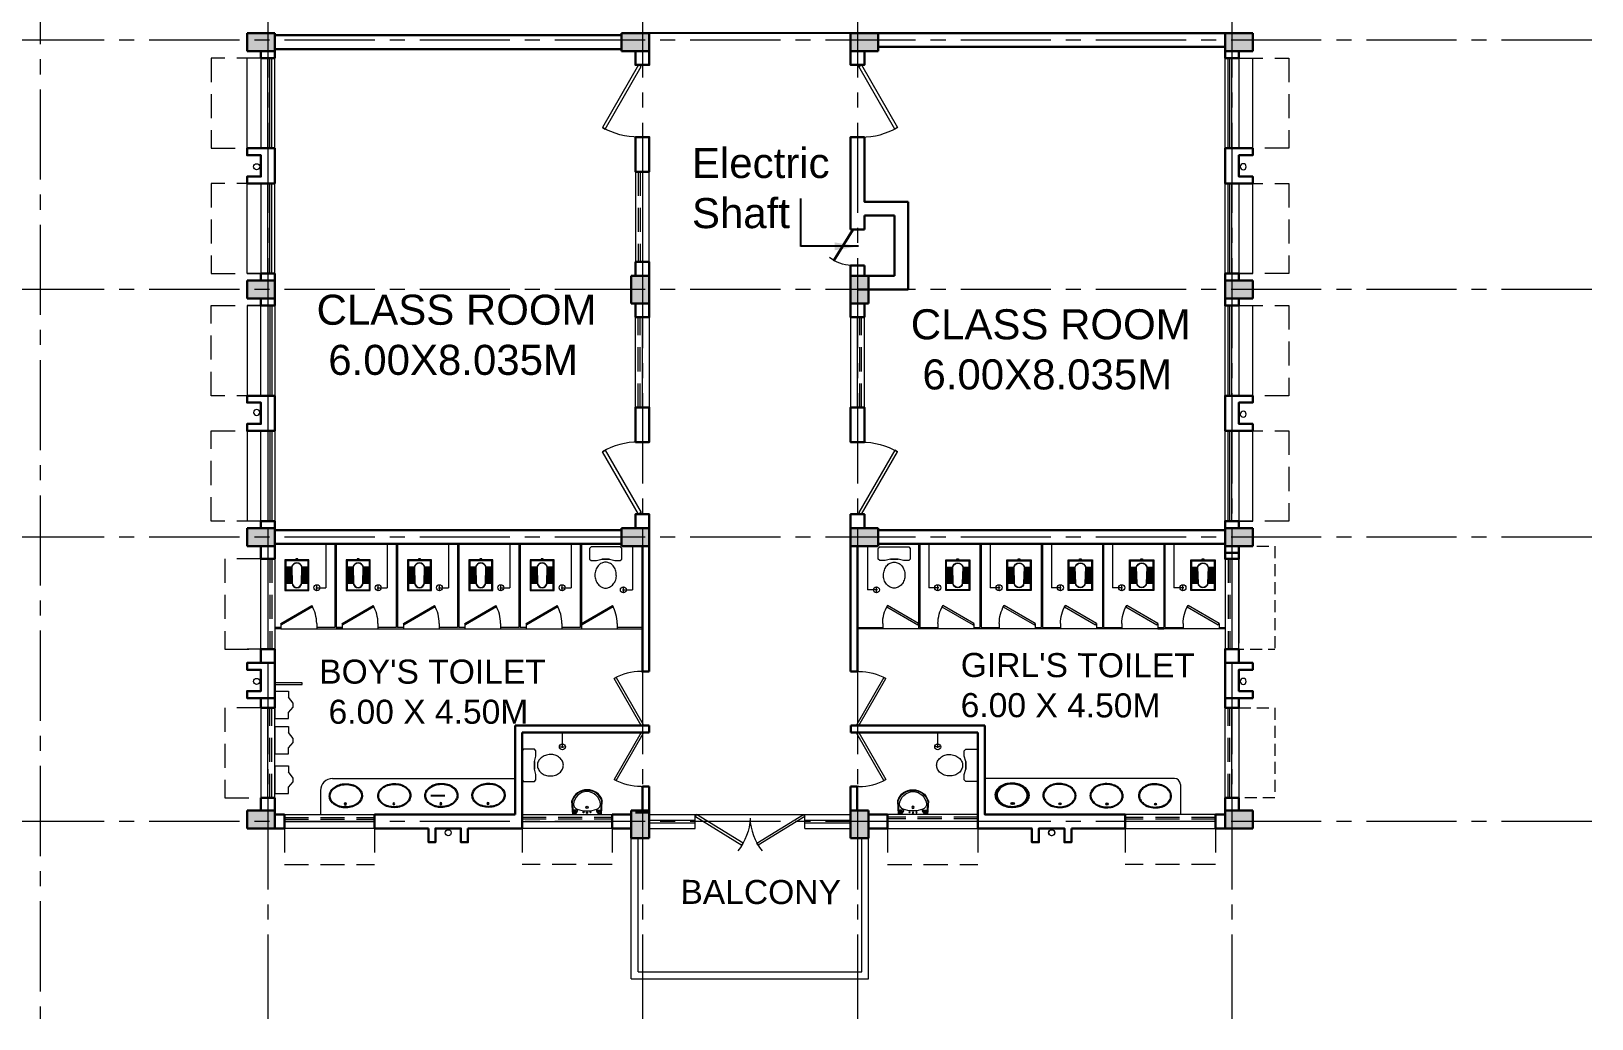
# Model space of a CAD drawing. Extents: x 1465 to 2206, y 779 to 1116.
# Drawn here: x 2033.45 to 2059.41, y 879.68 to 896.11 of the extents above; entities that cross this region are included whole.
import ezdxf

# ---------------------------------------------------------------- set-up
doc = ezdxf.new("R2010")
doc.units = 0
doc.header["$LTSCALE"] = 40
doc.header["$MEASUREMENT"] = 0
doc.linetypes.add('CENTER2', pattern=[1.125, 0.75, -0.125, 0.125, -0.125])
doc.linetypes.add('DASHED', pattern=[0.75, 0.5, -0.25])
doc.layers.get('0').update_dxf_attribs({"linetype": 'CONTINUOUS'})
for name, color, linetype, lineweight in [('CLL LEV.', 252, 'CONTINUOUS', 18), ('COLUMN', 251, 'CONTINUOUS', 30), ('CUBICAL TOILET', 160, 'CONTINUOUS', 9), ('Door', 54, 'CONTINUOUS', 15), ('elevation', 1, 'CONTINUOUS', 13), ('FIXTURE', 13, 'CONTINUOUS', 9), ('Furniture', 13, 'CONTINUOUS', 13), ('PROJECTION', 32, 'DASHED', 13), ('Railing', 22, 'CONTINUOUS', 13), ('VENTILATOR', 6, 'DASHED', 13), ('Wall', 7, 'CONTINUOUS', 30), ('wall l', 7, 'CONTINUOUS', 15), ('Window', 150, 'CONTINUOUS', 13), ('Window-Wall', 7, 'CONTINUOUS', 13)]:
    doc.layers.add(name, color=color, linetype=linetype, lineweight=lineweight)
for name, color, linetype in [('Dim', 251, 'CONTINUOUS'), ('EXPANSION JOINT', 244, 'CONTINUOUS'), ('GRID', 4, 'CENTER2'), ('Hatch', 251, 'CONTINUOUS'), ('Text', 7, 'CONTINUOUS')]:
    doc.layers.add(name, color=color, linetype=linetype)
doc.styles.add('L120', font='simplex.shx', dxfattribs={"height": 3})
doc.styles.get("Standard").update_dxf_attribs({"font": 'txt.shx', "height": 0.03937})
doc.styles.add('Tabrej.', font='GOTHIC.TTF', dxfattribs={"height": 1})
doc.dimstyles.get("Standard").update_dxf_attribs({"dimtxt": 0.18, "dimasz": 0.18, "dimexe": 0.18, "dimexo": 0.0625, "dimgap": 0.09, "dimtad": 0, "dimtih": 1, "dimtoh": 1, "dimdec": 4, "dimzin": 0, "dimdsep": 46, "dimtxsty": 'Standard', "dimcen": 0.09, "dimadec": 0, "dimazin": 0, "dimtfac": 1, "dimtdec": 4, "dimtofl": 0, "dimtmove": 0, "dimatfit": 3, "dimfxl": 0, "dimtolj": 1, "dimtzin": 0, "dimarcsym": 0})

# ---------------------------------------------------------------- blocks, each defined once
blk = doc.blocks.new('COLUMN 546')
at = {"layer": 'Hatch'}
h = blk.add_hatch(color=0, dxfattribs=at)
h.dxf.hatch_style = 1
h.paths.add_polyline_path([(0, 0), (0.3, 0), (0.3, 0.46), (0, 0.46)])
at = {"layer": 'COLUMN'}
for p, q in [((0.3, 0.46), (0, 0.46)), ((0, 0.46), (0, 0)), ((0.3, 0), (0.3, 0.46)), ((0, 0), (0.3, 0))]:
    blk.add_line(p, q, dxfattribs=at)
blk = doc.blocks.new('VENT 2')
at = {"layer": 'VENTILATOR', "ltscale": 0.02}
for p, q in [((0, 0.182), (1.5, 0.182)), ((0, 0.152), (1.5, 0.152))]:
    blk.add_line(p, q, dxfattribs=at)
at = {"layer": 'Window-Wall'}
for p, q in [((0, 0.23), (1.5, 0.23)), ((0, 0), (0, 0.23)), ((0, 0.115), (1.5, 0.115)), ((1.5, 0), (0, 0)), ((1.5, 0.23), (1.5, 0))]:
    blk.add_line(p, q, dxfattribs=at)
blk = doc.blocks.new('*U14')
for p, q in [((0, 0), (0, -6)), ((40, 0), (40, -6))]:
    blk.add_line(p, q)
blk.add_lwpolyline([(0, 0), (34.64, 20), (35.52, 18.48), (0.87, -1.52)], close=True)
blk.add_arc((0, 0), 40, 0, 30)
blk = doc.blocks.new('DOOR1')
at = {"layer": 'Door', "xscale": 0.0300000000000013, "yscale": 0.0300000000000013, "zscale": 0.0300000000000013}
blk.add_blockref('*U14', (0, 0.18), dxfattribs=at)
blk = doc.blocks.new('class 1')
at = {"layer": 'Wall'}
for points in [[(0.23, 0), (0, 0), (0, -0.23), (0.23, -0.23), (0.23, 0)], [(0.23, -1.43), (0, -1.43), (0, -2.005), (0.23, -2.005), (0.23, -1.43)], [(0.23, -3.505), (0, -3.505), (0, -3.735), (0.23, -3.735), (0.23, -3.505)]]:
    blk.add_lwpolyline(points, dxfattribs=at)
at = {"layer": 'Wall', "rotation": 270}
for name, p in [('DOOR1', (0, -0.23)), ('VENT 2', (0, -2.005))]:
    blk.add_blockref(name, p, dxfattribs=at)
blk = doc.blocks.new('WINDOW 1')
at = {"layer": 'CLL LEV.'}
for p, q in [((0, -0.23), (0, -0.46)), ((1.5, -0.23), (1.5, -0.46)), ((0, -0.46), (1.5, -0.46))]:
    blk.add_line(p, q, dxfattribs=at)
at = {"layer": 'PROJECTION', "ltscale": 0.02}
for p, q in [((0, -1.06), (0, -0.23)), ((1.5, -0.23), (1.5, -1.06)), ((1.5, -1.06), (0, -1.06))]:
    blk.add_line(p, q, dxfattribs=at)
at = {"layer": 'Window'}
for p, q in [((0, -0.051), (1.5, -0.051)), ((0, -0.081), (1.5, -0.081))]:
    blk.add_line(p, q, dxfattribs=at)
at = {"layer": 'Window-Wall'}
for p, q in [((0, 0), (1.5, 0)), ((0, -0.23), (0, 0)), ((1.5, 0), (1.5, -0.23)), ((0, -0.115), (1.5, -0.115)), ((1.5, -0.23), (0, -0.23))]:
    blk.add_line(p, q, dxfattribs=at)
blk = doc.blocks.new('SHAFT2')
at = {"layer": 'FIXTURE'}
blk.add_circle((0.302, 0.307), 0.05, dxfattribs=at)
at = {"layer": 'Wall'}
blk.add_lwpolyline([(0, 0.585), (0.46, 0.585), (0.46, 0.47), (0.23, 0.47), (0.23, 0.115), (0.46, 0.115), (0.46, 0), (0, 0), (0, 0.585)], dxfattribs=at)
blk = doc.blocks.new('Door - Left Hung 36 in.')
blk.add_lwpolyline([(0.8, -1.3), (0, 0), (31.2, 18), (31.9, 16.7)], close=True)
blk.add_arc((0, 0), 36, 0, 37.3101)
blk = doc.blocks.new('GTREY')
at = {"layer": 'GRID', "lineweight": 18, "ltscale": 0.05}
for p, q in [((49.375, 5.343), (49.375, -45.5572)), ((55.605, 5.343), (55.605, -45.5572)), ((59.185, 5.343), (59.185, -45.5572)), ((65.415, 5.343), (65.415, -45.5572)), ((45.587, 3.6467), (45.587, -45.5572)), ((71.4016, -29.282), (-2.5941, -29.282)), ((71.4016, -33.4319), (-4.1023, -33.4319)), ((71.4016, -37.5469), (-4.1023, -37.5469)), ((71.4016, -42.277), (-4.1023, -42.277))]:
    blk.add_line(p, q, dxfattribs=at)
blk = doc.blocks.new('RSA BASIN 9')
for points in [[(-0.1, -16.2, 0.340881), (10, -9, 0.074195), (10.1, -8.9), (9.5, 0), (-9.5, 0), (-10, -8.8, 0.082611), (-10, -9.2, 0.330812), (-0.1, -16.2)], [(0, -15, 0.391482), (8.9, -6.7, 0.252869), (6.5, -3.5, 0.087242), (0, -2.5, 0.079484), (-6.5, -3.5, 0.2542), (-8.8, -6.7, 0.39026), (0, -15)], [(-8.6, -2, -0.907437), (-8.4, -1.8), (-7.5, -2.6, -0.907437), (-7.6, -2.7)], [(-8.2, -1.6, -0.907437), (-8.1, -1.5), (-7.1, -2.3, -0.907437), (-7.3, -2.4)], [(-7.8, -1.3, -0.907437), (-7.7, -1.2), (-6.8, -1.9, -0.907437), (-6.9, -2.1)], [(7.8, -1.3, 0.907437), (7.7, -1.2), (6.8, -1.9, 0.907437), (6.9, -2.1)], [(8.2, -1.6, 0.907437), (8.1, -1.5), (7.1, -2.3, 0.907437), (7.3, -2.4)], [(8.6, -2, 0.907437), (8.4, -1.8), (7.5, -2.6, 0.907437), (7.6, -2.7)]]:
    blk.add_lwpolyline(points, format="xyb", close=True)
for points in [[(-5.9, -3.3), (-6.2, -3, -0.183787), (-6.2, -2.7, 0.126662), (-6.2, -2.4), (-6.6, -1.4, 0.35453), (-7.1, -1), (-8.7, -1, 0.414214), (-9.1, -1.4), (-9.6, -9.1, 0.329849), (-0.1, -15.8, 0.338736), (9.6, -8.9, 0.075632), (9.7, -8.8), (9.1, -1.4, 0.414214), (8.7, -1), (7.1, -1, 0.35453), (6.6, -1.4), (6.2, -2.4, 0.126662), (6.2, -2.7, -0.183787), (6.2, -3), (5.9, -3.3)], [(-6.2, -3.4), (-6.2, -3.3, 0.220542), (-6.5, -3.1), (-8.7, -2.8, -0.361119), (-9.2, -2.3)], [(6.2, -3.4), (6.2, -3.3, -0.220542), (6.5, -3.1), (8.7, -2.8, 0.358803), (9.2, -2.3, 0.358803)]]:
    blk.add_lwpolyline(points, format="xyb")
for centre, radius in [((-2.3, -1.6), 0.399), ((0, -4.8), 0.771), ((0, -4.8), 0.602), ((0, -1.2), 0.399), ((2.3, -1.5), 0.399)]:
    blk.add_circle(centre, radius)
blk = doc.blocks.new('RSA CL6')
for p, q in [((5.5, 3.5), (5.5, 7.3)), ((5.9, 3.5), (5.9, 7.3)), ((6.3, 3.5), (6.3, 7.3)), ((6.7, 3.4), (6.7, 7.3)), ((7.1, 3.4), (7.1, 7.3)), ((7.5, 3.4), (7.5, 7.3)), ((7.9, 3.4), (7.9, 7.3)), ((8.3, 3.4), (8.3, 7.3)), ((8.7, 3.4), (8.7, 7.3)), ((9.1, 3.4), (9.1, 7.3)), ((9.4, 3.4), (9.4, 7.3)), ((9.8, 3.4), (9.8, 7.3)), ((10.2, 3.4), (10.2, 7.3)), ((10.6, 3.4), (10.6, 7.3)), ((11, 3.3), (11, 7.3)), ((11.4, 3.3), (11.4, 7.3)), ((11.8, 3.3), (11.8, 7.3)), ((12.2, 3.3), (12.2, 7.3)), ((12.6, 3.3), (12.6, 7.3)), ((13, 3.3), (13, 7.3)), ((13.4, 3.3), (13.4, 7.3)), ((13.8, 3.3), (13.8, 7.3)), ((14.2, 3.3), (14.2, 7.3)), ((14.6, 3.3), (14.6, 7.3)), ((15, 3.2), (15, 7.3)), ((15.4, 3.2), (15.4, 7.3)), ((15.7, 3.2), (15.7, 7.3)), ((16.1, 3.2), (16.1, 7.3)), ((16.1, 7.3), (16.1, 3.2)), ((5.5, -7.3), (5.5, -3.5)), ((5.9, -7.3), (5.9, -3.5)), ((6.3, -7.3), (6.3, -3.4)), ((6.7, -7.3), (6.7, -3.4)), ((7.1, -7.3), (7.1, -3.4)), ((7.5, -7.3), (7.5, -3.4)), ((7.9, -7.3), (7.9, -3.4)), ((8.3, -7.3), (8.3, -3.4)), ((8.7, -7.3), (8.7, -3.4)), ((9.1, -7.3), (9.1, -3.4)), ((9.4, -7.3), (9.4, -3.4)), ((9.8, -7.3), (9.8, -3.3)), ((10.2, -7.3), (10.2, -3.3)), ((10.6, -7.3), (10.6, -3.3)), ((11, -7.3), (11, -3.3)), ((11.4, -7.3), (11.4, -3.3)), ((11.8, -7.3), (11.8, -3.3)), ((12.2, -7.3), (12.2, -3.3)), ((12.6, -7.3), (12.6, -3.3)), ((13, -7.3), (13, -3.3)), ((13.4, -7.3), (13.4, -3.2)), ((13.8, -7.3), (13.8, -3.2)), ((14.2, -7.3), (14.2, -3.2)), ((14.6, -7.3), (14.6, -3.2)), ((15, -7.3), (15, -3.2)), ((15.4, -7.3), (15.4, -3.2)), ((15.7, -7.3), (15.7, -3.2)), ((16.1, -3.2), (16.1, -7.3)), ((16.1, -7.3), (16.1, -3.2))]:
    blk.add_line(p, q)
blk.add_lwpolyline([(0.8, -0.6), (0, -0.6), (0, 0.6), (0.8, 0.6)])
for points in [[(0.8, 7.9), (20.9, 7.9), (20.9, -7.9), (0.8, -7.9)], [(1.4, 7.3), (20.3, 7.3), (20.3, -7.3), (1.4, -7.3)]]:
    blk.add_lwpolyline(points, close=True)
for points in [[(5.5, 3.5), (16.1, 3.2, -0.899983), (16.1, -3.2), (5.5, -3.5, -0.799392)], [(5.5, 3.3), (16.1, 3, -0.897689), (16.1, -3), (5.6, -3.3, -0.793494), (5.5, 3.3)]]:
    blk.add_lwpolyline(points, format="xyb", close=True)
blk = doc.blocks.new('ENGLISH SHEET')
at = {"layer": 'FIXTURE'}
for p, q in [((4663.798, 251.204), (4663.773, 251.179)), ((4663.773, 251.179), (4663.773, 250.696)), ((4663.976, 251.204), (4663.798, 251.204)), ((4664.002, 251.179), (4663.976, 251.204)), ((4663.976, 251.001), (4664.002, 251.09)), ((4664.002, 251.09), (4664.002, 251.179)), ((4663.976, 250.874), (4663.976, 251.001)), ((4663.976, 251.001), (4663.976, 250.874)), ((4664.002, 250.785), (4663.976, 250.874)), ((4663.773, 250.696), (4663.798, 250.67)), ((4663.798, 250.67), (4663.976, 250.67)), ((4663.976, 250.67), (4664.002, 250.696)), ((4664.002, 250.696), (4664.002, 250.785))]:
    blk.add_line(p, q, dxfattribs=at)
blk.add_lwpolyline([(4664.459, 250.937, 0.117036), (4664.443, 251.003, 0.104338), (4664.396, 251.063, 0.09029), (4664.321, 251.105, 0.09898), (4664.243, 251.115, 0.08237), (4664.159, 251.101, 0.09029), (4664.09, 251.063, 0.104338), (4664.043, 251.003, 0.117036), (4664.027, 250.937, 0.117036), (4664.043, 250.871, 0.104338), (4664.09, 250.811, 0.09029), (4664.159, 250.773, 0.08237), (4664.243, 250.759, 0.08237), (4664.327, 250.773, 0.09029), (4664.396, 250.811, 0.104338), (4664.443, 250.871, 0.117036)], format="xyb", close=True, dxfattribs=at)
blk = doc.blocks.new('RSA BASIN 2')
for points in [[(10.7, -8.1, 0.12976), (10, -5.2, 0.106426), (7.6, -2.5, 0.084431), (4.3, -0.7, 0.073534), (0, 0, 0.073534), (-4.3, -0.5, 0.084431), (-7.7, -2.2, 0.106426), (-10.2, -4.8, 0.12976), (-11, -7.7, 0.12976), (-10.3, -10.6, 0.106426), (-7.9, -13.3, 0.084431), (-4.6, -15.1, 0.073534), (-0.3, -15.8, 0.073534), (4, -15.3, 0.084431), (7.4, -13.6, 0.106426), (9.9, -11, 0.12976)], [(10.1, -7.9, 0.119977), (9.4, -5.5, 0.106426), (7.3, -2.9, 0.084431), (4.1, -1.3, 0.073534), (0, -0.6, 0.073534), (-4.1, -1.1, 0.084431), (-7.4, -2.6, 0.106426), (-9.7, -5.1, 0.12976), (-10.4, -7.7, 0.009633), (-10.4, -7.9, 0.119977), (-9.8, -10.3, 0.106426), (-7.6, -12.9, 0.084431), (-4.4, -14.5, 0.073534), (-0.3, -15.2, 0.073534), (3.8, -14.7, 0.084431), (7.1, -13.2, 0.106426), (9.3, -10.7, 0.12976), (10.1, -8.1, 0.009633)]]:
    blk.add_lwpolyline(points, format="xyb", close=True)
for radius in [0.7, 0.479]:
    blk.add_circle((-0.5, -2.5), radius)
blk = doc.blocks.new('Urinal 1')
for p, q in [((0, 9), (9, 9)), ((0, 9), (0, -9)), ((9, 9), (9, 5)), ((12, 1), (9, 5)), ((12, -1.5), (12, 1)), ((0, -9), (9, -9)), ((9, -5), (12, -1.5)), ((9, -9), (9, -5))]:
    blk.add_line(p, q)

msp = doc.modelspace()

# ---------------------------------------------------------------- linework, layer by layer
at = {"ltscale": 0.05}
msp.add_line((2047.0803, 892.2079), (2047.0803, 892.2079), dxfattribs=at)
at = {"color": 2}
msp.add_line((2040.0985, 883.3977), (2040.3317, 883.3954), dxfattribs=at)
at = {"layer": 'CLL LEV.'}
for p, q in [((2037.2703, 887.5444), (2037.0403, 887.5444)), ((2037.2703, 887.5444), (2037.0403, 887.5444)), ((2053.5403, 887.5444), (2053.7703, 887.5444)), ((2053.5403, 887.5444), (2053.7703, 887.5444)), ((2037.2703, 885.8319), (2037.0403, 885.8319)), ((2037.2703, 883.1494), (2037.0403, 883.1494))]:
    msp.add_line(p, q, dxfattribs=at)
at = {"layer": 'CUBICAL TOILET', "ltscale": 0.01}
for p, q in [((2038.5003, 887.5794), (2038.5003, 886.1891)), ((2038.5203, 887.5794), (2038.5203, 886.1891)), ((2039.5203, 887.5794), (2039.5203, 886.1891)), ((2039.5403, 887.5794), (2039.5403, 886.1891)), ((2040.5403, 887.5794), (2040.5403, 886.1891)), ((2040.5403, 887.5794), (2040.5403, 886.1891)), ((2040.5603, 887.5794), (2040.5603, 886.1891)), ((2040.5603, 887.5794), (2040.5603, 886.1891)), ((2041.5603, 887.5794), (2041.5603, 886.1891)), ((2041.5603, 887.5794), (2041.5603, 886.1891)), ((2041.5803, 887.5794), (2041.5803, 886.1891)), ((2041.5803, 887.5794), (2041.5803, 886.1891)), ((2042.5803, 887.5794), (2042.5803, 886.1891)), ((2042.6003, 887.5794), (2042.6003, 886.1691)), ((2043.6203, 887.5444), (2043.6203, 886.1891)), ((2043.6203, 887.5444), (2043.6203, 886.1891)), ((2048.2103, 887.5794), (2048.2103, 886.1691)), ((2048.2303, 887.5794), (2048.2303, 886.1891)), ((2049.2303, 887.5794), (2049.2303, 886.1891)), ((2049.2303, 887.5794), (2049.2303, 886.1891)), ((2049.2503, 887.5794), (2049.2503, 886.1891)), ((2049.2503, 887.5794), (2049.2503, 886.1891)), ((2050.2503, 887.5794), (2050.2503, 886.1891)), ((2050.2503, 887.5794), (2050.2503, 886.1891)), ((2050.2703, 887.5794), (2050.2703, 886.1891)), ((2050.2703, 887.5794), (2050.2703, 886.1891)), ((2051.2703, 887.5794), (2051.2703, 886.1891)), ((2051.2903, 887.5794), (2051.2903, 886.1891)), ((2052.2903, 887.5794), (2052.2903, 886.1891)), ((2052.3103, 887.5794), (2052.3103, 886.1891)), ((2037.6003, 886.1891), (2037.5003, 886.1891)), ((2037.6003, 886.1891), (2037.6003, 886.1691)), ((2038.5003, 886.1891), (2038.1967, 886.1891)), ((2038.1967, 886.1891), (2038.1967, 886.1691)), ((2038.6203, 886.1891), (2038.5203, 886.1891)), ((2038.6203, 886.1891), (2038.5203, 886.1891)), ((2038.6203, 886.1891), (2038.6203, 886.1691)), ((2038.6203, 886.1891), (2038.6203, 886.1691)), ((2039.5203, 886.1891), (2039.2167, 886.1891)), ((2039.2167, 886.1891), (2039.2167, 886.1691)), ((2039.2167, 886.1891), (2039.2167, 886.1691)), ((2039.5203, 886.1891), (2039.517, 886.1891)), ((2039.6403, 886.1891), (2039.5403, 886.1891)), ((2039.6403, 886.1891), (2039.6403, 886.1691)), ((2039.6403, 886.1891), (2039.6403, 886.1691)), ((2040.5403, 886.1891), (2040.2367, 886.1891)), ((2040.2367, 886.1891), (2040.2367, 886.1691)), ((2040.2367, 886.1891), (2040.2367, 886.1691)), ((2040.5403, 886.1891), (2040.537, 886.1891)), ((2040.6603, 886.1891), (2040.5603, 886.1891)), ((2040.6603, 886.1891), (2040.6603, 886.1691)), ((2040.6603, 886.1891), (2040.6603, 886.1691)), ((2041.5603, 886.1891), (2041.2567, 886.1891)), ((2041.2567, 886.1891), (2041.2567, 886.1691)), ((2041.2567, 886.1891), (2041.2567, 886.1691)), ((2041.5603, 886.1891), (2041.557, 886.1891)), ((2041.6803, 886.1891), (2041.5803, 886.1891)), ((2041.6803, 886.1891), (2041.6803, 886.1691)), ((2041.6803, 886.1891), (2041.6803, 886.1691)), ((2042.5803, 886.1891), (2042.2767, 886.1891)), ((2042.2767, 886.1891), (2042.2767, 886.1691)), ((2042.2767, 886.1891), (2042.2767, 886.1691)), ((2042.5803, 886.1891), (2042.577, 886.1891)), ((2042.5803, 886.1891), (2042.577, 886.1891)), ((2043.6204, 886.1891), (2043.1967, 886.1891)), ((2043.1967, 886.1891), (2043.1967, 886.1691)), ((2043.1967, 886.1891), (2043.1967, 886.1691)), ((2043.5003, 886.1891), (2043.497, 886.1891)), ((2047.1902, 886.1891), (2047.6139, 886.1891)), ((2047.3103, 886.1891), (2047.3136, 886.1891)), ((2047.6139, 886.1891), (2047.6139, 886.1691)), ((2047.6139, 886.1891), (2047.6139, 886.1691)), ((2048.2303, 886.1891), (2048.2336, 886.1891)), ((2048.2303, 886.1891), (2048.5339, 886.1891)), ((2048.2303, 886.1891), (2048.2336, 886.1891)), ((2048.5339, 886.1891), (2048.5339, 886.1691)), ((2048.5339, 886.1891), (2048.5339, 886.1691)), ((2049.1303, 886.1891), (2049.2303, 886.1891)), ((2049.1303, 886.1891), (2049.1303, 886.1691)), ((2049.1303, 886.1891), (2049.1303, 886.1691)), ((2049.2503, 886.1891), (2049.2536, 886.1891)), ((2049.2503, 886.1891), (2049.5539, 886.1891)), ((2049.5539, 886.1891), (2049.5539, 886.1691)), ((2049.5539, 886.1891), (2049.5539, 886.1691)), ((2050.1503, 886.1891), (2050.2503, 886.1891)), ((2050.1503, 886.1891), (2050.1503, 886.1691)), ((2050.1503, 886.1891), (2050.1503, 886.1691)), ((2050.2703, 886.1891), (2050.2736, 886.1891)), ((2050.2703, 886.1891), (2050.5739, 886.1891)), ((2050.5739, 886.1891), (2050.5739, 886.1691)), ((2050.5739, 886.1891), (2050.5739, 886.1691)), ((2051.1703, 886.1891), (2051.2703, 886.1891)), ((2051.1703, 886.1891), (2051.1703, 886.1691)), ((2051.1703, 886.1891), (2051.1703, 886.1691)), ((2051.2903, 886.1891), (2051.5939, 886.1891)), ((2051.5939, 886.1891), (2051.5939, 886.1691)), ((2051.5939, 886.1891), (2051.5939, 886.1691)), ((2052.1903, 886.1891), (2052.2903, 886.1891)), ((2052.1903, 886.1891), (2052.1903, 886.1691)), ((2052.1903, 886.1891), (2052.2903, 886.1891)), ((2052.1903, 886.1891), (2052.1903, 886.1691)), ((2052.3103, 886.1891), (2052.6139, 886.1891)), ((2052.6139, 886.1891), (2052.6139, 886.1691)), ((2053.2103, 886.1891), (2053.3103, 886.1891)), ((2053.2103, 886.1891), (2053.2103, 886.1691)), ((2053.2103, 886.1891), (2053.2103, 886.1691)), ((2037.6003, 886.1691), (2037.5003, 886.1691)), ((2038.1967, 886.1691), (2038.6203, 886.1691)), ((2038.6203, 886.1691), (2038.5203, 886.1691)), ((2039.2167, 886.1691), (2039.6403, 886.1691)), ((2040.2367, 886.1691), (2040.8403, 886.1691)), ((2041.2567, 886.1691), (2041.8603, 886.1691)), ((2042.2767, 886.1691), (2042.6003, 886.1691)), ((2043.1967, 886.1691), (2043.6204, 886.1691)), ((2047.6139, 886.1691), (2047.1902, 886.1691)), ((2048.5339, 886.1691), (2048.2103, 886.1691)), ((2049.5539, 886.1691), (2048.9503, 886.1691)), ((2050.5739, 886.1691), (2049.9703, 886.1691)), ((2051.5939, 886.1691), (2051.1703, 886.1691)), ((2052.6139, 886.1691), (2052.1903, 886.1691)), ((2052.1903, 886.1691), (2052.2903, 886.1691)), ((2053.3103, 886.1691), (2053.2103, 886.1691))]:
    msp.add_line(p, q, dxfattribs=at)
at = {"layer": 'Dim'}
msp.add_line((2046.2516, 892.5274), (2046.2516, 893.3212), dxfattribs=at)
at = {"layer": 'Door'}
for p, q in [((2037.6003, 886.1691), (2038.1967, 886.1691)), ((2038.6203, 886.1691), (2039.2167, 886.1691)), ((2039.6403, 886.1691), (2040.2367, 886.1691)), ((2040.6603, 886.1691), (2041.2567, 886.1691)), ((2041.6803, 886.1691), (2042.2767, 886.1691)), ((2042.6003, 886.1691), (2043.1967, 886.1691)), ((2048.2103, 886.1691), (2047.6139, 886.1691)), ((2049.1303, 886.1691), (2048.5339, 886.1691)), ((2050.1503, 886.1691), (2049.5539, 886.1691)), ((2051.1703, 886.1691), (2050.5739, 886.1691)), ((2052.1903, 886.1691), (2051.5939, 886.1691)), ((2053.2103, 886.1691), (2052.6139, 886.1691)), ((2044.4923, 883.0794), (2046.3209, 883.0794))]:
    msp.add_line(p, q, dxfattribs=at)
at = {"layer": 'EXPANSION JOINT', "linetype": 'ByBlock', "ltscale": 0.05}
msp.add_line((2047.0803, 896.0744), (2043.7303, 896.0744), dxfattribs=at)
at = {"layer": 'FIXTURE'}
for p, q in [((2038.46, 883.6794), (2041.5003, 883.6794)), ((2052.4669, 883.6794), (2049.3166, 883.6794)), ((2052.5669, 883.5794), (2052.5669, 883.0794)), ((2038.26, 883.4794), (2038.26, 883.0794))]:
    msp.add_line(p, q, dxfattribs=at)
msp.add_lwpolyline([(2037.9573, 885.2691), (2037.5003, 885.2691), (2037.5003, 885.2441), (2037.9573, 885.2441)], close=True, dxfattribs=at)
for centre in [(2040.3853, 882.7777), (2050.4253, 882.7777), (2050.4279, 882.7777)]:
    msp.add_circle(centre, 0.05, dxfattribs=at)
for centre, radius, start, end in [((2038.46, 883.4794), 0.2, 90, 180), ((2052.4669, 883.5794), 0.1, 0, 90)]:
    msp.add_arc(centre, radius, start, end, dxfattribs=at)
at = {"layer": 'Furniture', "ltscale": 0.05}
for p, q in [((2038.3503, 887.5794), (2038.3503, 886.8517)), ((2039.3703, 887.5794), (2039.3702, 886.8517)), ((2040.3903, 887.5794), (2040.3902, 886.8517)), ((2041.4103, 887.5794), (2041.4102, 886.8517)), ((2042.4303, 887.5794), (2042.4302, 886.8517)), ((2043.4503, 887.5444), (2043.4502, 886.8167)), ((2047.3603, 887.5444), (2047.3603, 886.8167)), ((2048.3803, 887.5794), (2048.3803, 886.8517)), ((2049.4003, 887.5794), (2049.4003, 886.8517)), ((2050.4203, 887.5794), (2050.4203, 886.8517)), ((2051.4403, 887.5794), (2051.4403, 886.8517)), ((2052.4602, 887.5794), (2052.4603, 886.8517)), ((2038.1844, 886.8517), (2038.3503, 886.8517)), ((2038.2003, 886.8175), (2038.2003, 886.8858)), ((2039.2044, 886.8517), (2039.3702, 886.8517)), ((2039.2202, 886.8175), (2039.2202, 886.8858)), ((2040.2244, 886.8517), (2040.3902, 886.8517)), ((2040.2402, 886.8175), (2040.2402, 886.8858)), ((2041.2444, 886.8517), (2041.4102, 886.8517)), ((2041.2602, 886.8175), (2041.2602, 886.8858)), ((2042.2644, 886.8517), (2042.4302, 886.8517)), ((2042.2802, 886.8175), (2042.2802, 886.8858)), ((2043.2844, 886.8167), (2043.4502, 886.8167)), ((2043.3002, 886.7825), (2043.3002, 886.8508)), ((2047.5262, 886.8167), (2047.3603, 886.8167)), ((2047.5103, 886.7825), (2047.5103, 886.8508)), ((2048.5462, 886.8517), (2048.3803, 886.8517)), ((2048.5303, 886.8175), (2048.5303, 886.8858)), ((2049.5662, 886.8517), (2049.4003, 886.8517)), ((2049.5503, 886.8175), (2049.5503, 886.8858)), ((2050.5862, 886.8517), (2050.4203, 886.8517)), ((2050.5703, 886.8175), (2050.5703, 886.8858)), ((2051.6062, 886.8517), (2051.4403, 886.8517)), ((2051.5903, 886.8175), (2051.5903, 886.8858)), ((2052.6261, 886.8517), (2052.4603, 886.8517)), ((2052.6103, 886.8175), (2052.6103, 886.8858)), ((2042.2841, 884.1898), (2042.2841, 884.4453)), ((2048.5291, 884.1898), (2048.5291, 884.4453)), ((2042.25, 884.2057), (2042.3183, 884.2057)), ((2048.5632, 884.2057), (2048.4949, 884.2057))]:
    msp.add_line(p, q, dxfattribs=at)
for centre in [(2038.2003, 886.8517), (2039.2202, 886.8517), (2040.2402, 886.8517), (2041.2602, 886.8517), (2042.2802, 886.8517), (2043.3002, 886.8167), (2047.5103, 886.8167), (2048.5303, 886.8517), (2049.5503, 886.8517), (2050.5703, 886.8517), (2051.5903, 886.8517), (2052.6103, 886.8517), (2042.2841, 884.2057), (2048.5291, 884.2057)]:
    msp.add_circle(centre, 0.05, dxfattribs=at)
at = {"layer": 'PROJECTION', "ltscale": 0.01}
for p, q in [((2053.5403, 887.5444), (2054.1403, 887.5444)), ((2054.1403, 887.5444), (2054.1403, 885.8319)), ((2053.4253, 885.8319), (2054.1403, 885.8319)), ((2053.5403, 884.8569), (2054.1403, 884.8569)), ((2054.1403, 884.8569), (2054.1403, 883.3569)), ((2054.1403, 883.3569), (2053.5403, 883.3569))]:
    msp.add_line(p, q, dxfattribs=at)
at = {"layer": 'PROJECTION', "ltscale": 0.02}
for p, q in [((2037.2703, 887.3319), (2036.6703, 887.3319)), ((2036.6703, 887.3319), (2036.6703, 885.8319)), ((2036.6703, 885.8319), (2037.2703, 885.8319)), ((2036.6703, 884.8569), (2036.6703, 883.3569)), ((2037.2703, 884.8569), (2036.6703, 884.8569)), ((2036.6703, 883.3569), (2037.2703, 883.3569)), ((2037.6603, 882.8494), (2037.6603, 882.2494)), ((2039.1603, 882.8494), (2039.1603, 882.2494)), ((2041.6153, 882.8494), (2041.6153, 882.2494)), ((2043.1153, 882.8494), (2043.1153, 882.2494)), ((2047.6953, 882.8494), (2047.6953, 882.2494)), ((2049.1979, 882.8494), (2049.1979, 882.2494)), ((2051.6503, 882.8494), (2051.6503, 882.2494)), ((2053.1503, 882.8494), (2053.1503, 882.2494)), ((2037.6603, 882.2494), (2039.1603, 882.2494)), ((2043.1153, 882.2494), (2041.6153, 882.2494)), ((2047.6953, 882.2494), (2049.1953, 882.2494)), ((2047.6979, 882.2494), (2049.1979, 882.2494)), ((2053.1503, 882.2494), (2051.6503, 882.2494))]:
    msp.add_line(p, q, dxfattribs=at)
at = {"layer": 'Railing'}
for p, q in [((2043.4303, 883.138), (2043.4303, 883.088)), ((2047.3803, 883.138), (2047.3803, 883.088)), ((2047.3829, 883.138), (2047.3829, 883.088))]:
    msp.add_line(p, q, dxfattribs=at)
at = {"layer": 'VENTILATOR', "ltscale": 0.02}
for p, q in [((2037.4193, 887.3319), (2037.4193, 885.8319)), ((2037.4493, 887.3319), (2037.4493, 885.8319)), ((2053.3613, 887.3319), (2053.3613, 885.8319)), ((2053.3913, 887.3319), (2053.3913, 885.8319)), ((2037.4193, 883.3569), (2037.4193, 884.8569)), ((2037.4493, 883.3569), (2037.4493, 884.8569)), ((2053.3613, 883.3569), (2053.3613, 884.8569)), ((2053.3913, 883.3569), (2053.3913, 884.8569)), ((2041.6153, 883.0369), (2043.1153, 883.0369)), ((2041.6153, 883.0069), (2043.1153, 883.0069)), ((2049.1953, 883.0369), (2047.6953, 883.0369)), ((2049.1953, 883.0069), (2047.6953, 883.0069)), ((2049.1979, 883.0369), (2047.6979, 883.0369)), ((2049.1979, 883.0069), (2047.6979, 883.0069))]:
    msp.add_line(p, q, dxfattribs=at)
at = {"layer": 'Wall'}
for p, q in [((2047.5403, 896.0744), (2053.3103, 896.0744)), ((2043.2703, 896.0394), (2037.5003, 896.0394)), ((2043.2703, 895.8094), (2037.5003, 895.8094)), ((2047.5403, 895.8444), (2053.3103, 895.8444)), ((2048.0403, 891.8094), (2048.0403, 893.2694)), ((2047.0803, 893.1544), (2047.0803, 892.8094)), ((2047.8103, 893.0394), (2047.3103, 893.0394)), ((2047.3103, 893.0394), (2047.3103, 892.8094)), ((2047.8103, 892.0394), (2047.8103, 893.0394)), ((2047.3103, 892.8094), (2047.0803, 892.8094)), ((2047.0803, 892.2079), (2047.0803, 892.0394)), ((2047.0803, 892.2079), (2047.3103, 892.2079)), ((2047.3103, 892.2079), (2047.3103, 892.0394)), ((2047.3103, 892.0394), (2047.8103, 892.0394)), ((2047.1953, 891.8094), (2048.0403, 891.8094)), ((2037.5003, 887.8094), (2043.2703, 887.8094)), ((2037.5003, 887.8094), (2043.2703, 887.8094)), ((2043.2703, 887.8094), (2037.5003, 887.8094)), ((2043.2703, 887.8094), (2037.5003, 887.8094)), ((2047.5403, 887.8094), (2053.3103, 887.8094)), ((2047.5403, 887.8094), (2053.3103, 887.8094)), ((2053.3103, 887.8094), (2047.5403, 887.8094)), ((2053.3103, 887.8094), (2047.5403, 887.8094)), ((2037.5003, 887.5794), (2043.2703, 887.5794)), ((2037.5003, 887.5794), (2043.2703, 887.5794)), ((2043.2703, 887.5794), (2037.5003, 887.5794)), ((2043.2703, 887.5794), (2037.5003, 887.5794)), ((2047.5403, 887.5794), (2053.3103, 887.5794)), ((2047.5403, 887.5794), (2053.3103, 887.5794)), ((2053.3103, 887.5794), (2047.5403, 887.5794)), ((2053.3103, 887.5794), (2047.5403, 887.5794)), ((2043.6203, 883.545), (2043.7303, 883.545)), ((2047.1903, 883.545), (2047.0803, 883.545)), ((2043.5003, 883.1144), (2043.7303, 883.1144))]:
    msp.add_line(p, q, dxfattribs=at)
at = {"layer": 'Wall', "ltscale": 0.05}
for p, q in [((2043.6203, 887.5444), (2043.6204, 885.4603)), ((2043.7303, 887.5444), (2043.7303, 885.4603)), ((2047.0803, 887.5787), (2047.0803, 885.4603)), ((2047.1953, 887.5444), (2047.1953, 885.4603)), ((2043.7303, 885.4603), (2043.6204, 885.4603)), ((2047.0803, 885.4603), (2047.1953, 885.4603)), ((2041.5003, 884.5603), (2041.5003, 883.0794)), ((2043.7303, 884.5603), (2041.5003, 884.5603)), ((2041.6153, 884.4453), (2041.6153, 882.8494)), ((2043.7303, 884.4453), (2041.6153, 884.4453)), ((2043.7303, 884.5603), (2043.6204, 884.5603)), ((2043.7303, 884.5603), (2043.7303, 884.4453)), ((2047.0829, 884.5603), (2047.1927, 884.5603)), ((2047.0829, 884.5603), (2049.3129, 884.5603)), ((2047.0829, 884.5603), (2047.0829, 884.4453)), ((2047.0829, 884.4453), (2049.1979, 884.4453)), ((2049.1979, 884.4453), (2049.1979, 882.8494)), ((2049.3129, 884.5603), (2049.3129, 883.0794)), ((2043.6203, 883.1494), (2043.6203, 883.545)), ((2043.7303, 883.1494), (2043.7303, 883.545)), ((2047.0803, 883.1494), (2047.0803, 883.545)), ((2047.1903, 883.1494), (2047.1903, 883.545))]:
    msp.add_line(p, q, dxfattribs=at)
at = {"layer": 'Wall'}
for points in [[(2037.2703, 895.7744), (2037.2703, 895.6594), (2037.5003, 895.6594), (2037.5003, 895.7744), (2037.2703, 895.7744)], [(2047.3103, 895.7744), (2047.0803, 895.7744), (2047.0803, 895.5444), (2047.3103, 895.5444), (2047.3103, 895.7744)], [(2053.5403, 895.7744), (2053.5403, 895.6594), (2053.3103, 895.6594), (2053.3103, 895.7744), (2053.5403, 895.7744)], [(2047.3103, 894.3444), (2047.0803, 894.3444), (2047.0803, 893.1544)], [(2048.0403, 893.2694), (2047.3103, 893.2694), (2047.3103, 894.3444)], [(2037.2703, 891.9594), (2037.2703, 892.0744), (2037.5003, 892.0744), (2037.5003, 891.9594), (2037.2703, 891.9594)], [(2037.2703, 892.0744), (2037.2703, 891.9594), (2037.5003, 891.9594), (2037.5003, 892.0744), (2037.2703, 892.0744)], [(2053.5403, 891.9594), (2053.5403, 892.0744), (2053.3103, 892.0744), (2053.3103, 891.9594), (2053.5403, 891.9594)], [(2053.5403, 892.0744), (2053.5403, 891.9594), (2053.3103, 891.9594), (2053.3103, 892.0744), (2053.5403, 892.0744)], [(2037.2703, 891.6594), (2037.2703, 891.5444), (2037.5003, 891.5444), (2037.5003, 891.6594), (2037.2703, 891.6594)], [(2037.2703, 891.5444), (2037.2703, 891.6594), (2037.5003, 891.6594), (2037.5003, 891.5444), (2037.2703, 891.5444)], [(2053.5403, 891.6594), (2053.5403, 891.5444), (2053.3103, 891.5444), (2053.3103, 891.6594), (2053.5403, 891.6594)], [(2037.2703, 887.8444), (2037.2703, 887.9594), (2037.5003, 887.9594), (2037.5003, 887.8444), (2037.2703, 887.8444)], [(2053.5403, 887.8444), (2053.5403, 887.9594), (2053.3103, 887.9594), (2053.3103, 887.8444), (2053.5403, 887.8444)], [(2053.5403, 887.9594), (2053.5403, 887.8444), (2053.3103, 887.8444), (2053.3103, 887.9594), (2053.5403, 887.9594)], [(2037.2703, 887.5394), (2037.2703, 887.3319), (2037.5003, 887.3319), (2037.5003, 887.5444), (2037.2703, 887.5444)], [(2037.2703, 887.4244), (2037.2703, 887.5444), (2037.5003, 887.5444), (2037.5003, 887.3319), (2037.2703, 887.3319)], [(2041.9003, 887.5794), (2039.2603, 887.5794)], [(2053.5403, 887.5444), (2053.5403, 887.4294), (2053.3103, 887.4294), (2053.3103, 887.5444), (2053.5403, 887.5444)], [(2053.5403, 887.5444), (2053.5403, 887.4294), (2053.3103, 887.4294), (2053.3103, 887.5444), (2053.5403, 887.5444)], [(2053.5403, 887.5394), (2053.5403, 887.3319), (2053.3103, 887.3319), (2053.3103, 887.5444), (2053.5403, 887.5444)], [(2053.5403, 887.4244), (2053.5403, 887.5444), (2053.3103, 887.5444), (2053.3103, 887.3319), (2053.5403, 887.3319)], [(2037.2703, 885.6019), (2037.2703, 885.8319), (2037.5003, 885.8319), (2037.5003, 885.6019), (2037.2703, 885.6019)], [(2053.5403, 885.6019), (2053.5403, 885.8319), (2053.3103, 885.8319), (2053.3103, 885.6019), (2053.5403, 885.6019)], [(2037.2703, 885.0169), (2037.2703, 884.8569), (2037.5003, 884.8569), (2037.5003, 885.0169), (2037.2703, 885.0169)], [(2053.5403, 885.0169), (2053.5403, 884.8569), (2053.3103, 884.8569), (2053.3103, 885.0169), (2053.5403, 885.0169)], [(2037.2703, 883.1494), (2037.2703, 883.3569), (2037.5003, 883.3569), (2037.5003, 883.1494), (2037.2703, 883.1494)], [(2037.2703, 883.2644), (2037.2703, 883.1494), (2037.5003, 883.1494), (2037.5003, 883.3569), (2037.2703, 883.3569)], [(2053.5403, 883.1494), (2053.5403, 883.3569), (2053.3103, 883.3569), (2053.3103, 883.1494), (2053.5403, 883.1494)], [(2053.5403, 883.2644), (2053.5403, 883.1494), (2053.3103, 883.1494), (2053.3103, 883.3569), (2053.5403, 883.3569)], [(2037.5003, 883.0794), (2037.5003, 882.8494), (2037.6603, 882.8494), (2037.6603, 883.0794), (2037.5003, 883.0794)], [(2039.1603, 883.0794), (2039.1603, 882.8494), (2040.0578, 882.8494)], [(2041.5003, 883.0794), (2039.1603, 883.0794)], [(2043.1153, 883.0794), (2043.1153, 882.8494), (2043.4303, 882.8494), (2043.4303, 883.0794), (2043.1153, 883.0794)], [(2047.6953, 883.0794), (2047.6953, 882.8494), (2047.3803, 882.8494), (2047.3803, 883.0794), (2047.6953, 883.0794)], [(2051.6503, 883.0794), (2049.3155, 883.0794), (2049.3155, 883.0794)], [(2051.6503, 883.0794), (2051.6503, 882.8494), (2050.7528, 882.8494)], [(2053.3103, 883.0794), (2053.3103, 882.8494), (2053.1503, 882.8494), (2053.1503, 883.0794), (2053.3103, 883.0794)], [(2040.7128, 882.8494), (2040.7128, 882.6194), (2040.5978, 882.6194), (2040.5978, 882.8494), (2040.1728, 882.8494), (2040.1728, 882.6194), (2040.0578, 882.6194), (2040.0578, 882.8494)], [(2040.7128, 882.8494), (2041.6153, 882.8494), (2041.6153, 882.8494)], [(2050.1004, 882.8494), (2049.1979, 882.8494), (2049.1979, 882.8494)], [(2050.0978, 882.8494), (2050.0978, 882.6194), (2050.2128, 882.6194), (2050.2128, 882.8494), (2050.6378, 882.8494), (2050.6378, 882.6194), (2050.7528, 882.6194), (2050.7528, 882.8494)]]:
    msp.add_lwpolyline(points, dxfattribs=at)
at = {"layer": 'wall l', "ltscale": 0.02}
for p, q in [((2043.4303, 880.3494), (2043.4303, 882.6894)), ((2043.5453, 880.4644), (2043.5453, 882.6894)), ((2047.2653, 880.4644), (2047.2653, 882.6894)), ((2047.3803, 880.3494), (2047.3803, 882.6894)), ((2043.5453, 880.4644), (2047.2653, 880.4644)), ((2043.4303, 880.3494), (2047.3803, 880.3494))]:
    msp.add_line(p, q, dxfattribs=at)
at = {"layer": 'Window', "ltscale": 0.05}
for p, q in [((2043.7303, 883.0794), (2044.4923, 883.0794)), ((2044.4923, 882.8494), (2044.4923, 883.0794)), ((2046.3209, 883.0794), (2047.0803, 883.0794)), ((2046.3209, 882.8494), (2046.3209, 883.0794)), ((2044.4923, 882.98), (2043.7303, 882.98)), ((2044.4923, 882.9383), (2043.7303, 882.9383)), ((2043.7303, 882.8494), (2044.4923, 882.8494)), ((2047.0803, 882.98), (2046.3209, 882.98)), ((2047.0803, 882.9383), (2046.3209, 882.9383)), ((2046.3209, 882.8494), (2047.0803, 882.8494))]:
    msp.add_line(p, q, dxfattribs=at)
at = {"layer": 'Window-Wall'}
for p, q in [((2037.2703, 885.8319), (2037.2703, 887.3319)), ((2037.2703, 887.3319), (2037.5003, 887.3319)), ((2037.3853, 887.3319), (2037.3853, 885.8319)), ((2037.5003, 887.3319), (2037.5003, 885.8319)), ((2053.3103, 887.4294), (2053.5403, 887.4294)), ((2053.3103, 887.4294), (2053.5403, 887.4294)), ((2053.3103, 887.3319), (2053.3103, 885.8319)), ((2053.5403, 887.3319), (2053.3103, 887.3319)), ((2053.4253, 887.3319), (2053.4253, 885.8319)), ((2053.5403, 887.4294), (2053.5403, 885.9294)), ((2053.5403, 885.8319), (2053.5403, 887.3319)), ((2037.2703, 884.8569), (2037.2703, 883.3569)), ((2037.3853, 883.3569), (2037.3853, 884.8569)), ((2037.5003, 883.3569), (2037.5003, 884.8569)), ((2053.3103, 883.3569), (2053.3103, 884.8569)), ((2053.4253, 883.3569), (2053.4253, 884.8569)), ((2053.5403, 884.8569), (2053.5403, 883.3569)), ((2053.5403, 884.7644), (2053.5403, 883.2644)), ((2037.2703, 883.3569), (2037.5003, 883.3569)), ((2053.5403, 883.3569), (2053.3103, 883.3569)), ((2041.6153, 883.0794), (2043.1153, 883.0794)), ((2049.1953, 883.0794), (2047.6953, 883.0794)), ((2049.1979, 883.0794), (2047.6979, 883.0794)), ((2037.6153, 882.8494), (2037.5003, 882.8494)), ((2039.1603, 882.8494), (2039.2753, 882.8494)), ((2043.1153, 882.8494), (2041.6103, 882.8494)), ((2041.6153, 882.9644), (2043.1153, 882.9644)), ((2043.0378, 882.8494), (2042.9928, 882.8494)), ((2049.1953, 882.9644), (2047.6953, 882.9644)), ((2047.6953, 882.8494), (2049.2003, 882.8494)), ((2049.1979, 882.9644), (2047.6979, 882.9644)), ((2047.6979, 882.8494), (2049.2029, 882.8494)), ((2047.7728, 882.8494), (2047.8178, 882.8494)), ((2047.7754, 882.8494), (2047.8204, 882.8494)), ((2051.6503, 882.8494), (2051.5353, 882.8494)), ((2053.1953, 882.8494), (2053.3103, 882.8494))]:
    msp.add_line(p, q, dxfattribs=at)

# ---------------------------------------------------------------- block references
at = {"linetype": 'ByBlock', "xscale": -1}
msp.add_blockref('class 1', (2043.7303, 895.7744), dxfattribs=at)
at = {"linetype": 'ByBlock', "rotation": 180}
msp.add_blockref('class 1', (2043.7303, 887.8444), dxfattribs=at)
at = {"linetype": 'ByBlock', "xscale": -1, "rotation": 180}
msp.add_blockref('class 1', (2047.0803, 887.8444), dxfattribs=at)
at = {"layer": 'CLL LEV.', "extrusion": (0, 0, -1), "zscale": -1, "rotation": 90}
for p in [(-2037.5003, 894.1594), (-2037.5003, 892.0744)]:
    msp.add_blockref('WINDOW 1', p, dxfattribs=at)
at = {"layer": 'CLL LEV.'}
for p, rotation in [((2053.3103, 894.1594), 89.99999999999999), ((2053.3103, 892.0744), 89.99999999999999), ((2037.5003, 891.5444), 270), ((2053.3103, 890.0444), 89.99999999999999), ((2037.5003, 889.4594), 270), ((2053.3103, 887.9594), 89.99999999999999)]:
    msp.add_blockref('WINDOW 1', p, dxfattribs=dict(at, rotation=rotation))
at = {"layer": 'Door', "extrusion": (0, 0, -1)}
for p, xscale, yscale, zscale, rotation in [((-2047.1077, 892.8094), 0.0166737001802426, 0.0166737001802426, -0.0166737001841632, 271.6719586428226), ((-2044.497, 883.0471), 0.0252777777711346, 0.0252777777711346, -0.0252777777770783, 181.6719586420575), ((-2046.3162, 883.0471), -0.0252777777711346, 0.0252777777711346, -0.0252777777711346, 178.3280413579425)]:
    msp.add_blockref('Door - Left Hung 36 in.', p, dxfattribs=dict(at, xscale=xscale, yscale=yscale, zscale=zscale, rotation=rotation))
at = {"layer": 'Door', "extrusion": (0, 0, -1), "yscale": 0.4970031115433856, "zscale": -0.4970031115433856}
for p, xscale in [((-2037.6003, 886.1691), -0.4970031115433856), ((-2038.6203, 886.1691), -0.4970031115433856), ((-2039.6403, 886.1691), -0.4970031115433856), ((-2040.6603, 886.1691), -0.4970031115433856), ((-2041.6803, 886.1691), -0.4970031115433856), ((-2042.6003, 886.1691), -0.4970031115433856), ((-2048.2103, 886.1691), 0.4970031115433856), ((-2049.1303, 886.1691), 0.4970031115433856), ((-2050.1503, 886.1691), 0.4970031115433856), ((-2051.1703, 886.1691), 0.4970031115433856), ((-2052.1903, 886.1691), 0.4970031115433856), ((-2053.2103, 886.1691), 0.4970031115433856)]:
    msp.add_blockref('DOOR1', p, dxfattribs=dict(at, xscale=xscale))
at = {"layer": 'elevation'}
for p, rotation in [((1792.3106, 5551.3176), 269.9970129361765), ((-2622.1708, 633.2053), 359.9970129361765)]:
    msp.add_blockref('ENGLISH SHEET', p, dxfattribs=dict(at, rotation=rotation))
at = {"layer": 'elevation', "xscale": -1}
for p, rotation in [((2298.5, 5551.3176), 90.0029870638234), ((6712.984, 633.2053), 0.0029870638234097)]:
    msp.add_blockref('ENGLISH SHEET', p, dxfattribs=dict(at, rotation=rotation))
at = {"layer": 'FIXTURE', "extrusion": (0, 0, -1)}
for name, p, xscale, yscale, zscale, rotation in [('RSA CL6', (-2037.8677, 887.3342), 0.0253999999957461, 0.0253999999957461, -0.0253999999957461, 270.0029870639997), ('RSA CL6', (-2038.8877, 887.3342), 0.0253999999957461, 0.0253999999957461, -0.0253999999957461, 270.0029870639997), ('RSA CL6', (-2039.9077, 887.3342), 0.0253999999957461, 0.0253999999957461, -0.0253999999957461, 270.0029870639997), ('RSA CL6', (-2040.9277, 887.3342), 0.0253999999957461, 0.0253999999957461, -0.0253999999957461, 270.0029870639997), ('RSA CL6', (-2041.9477, 887.3342), 0.0253999999957461, 0.0253999999957461, -0.0253999999957461, 270.0029870639997), ('RSA CL6', (-2048.8628, 887.3342), -0.0253999999957461, 0.0253999999957461, -0.0253999999957461, 89.99701293600033), ('RSA CL6', (-2049.8828, 887.3342), -0.0253999999957461, 0.0253999999957461, -0.0253999999957461, 89.99701293600033), ('RSA CL6', (-2050.9028, 887.3342), -0.0253999999957461, 0.0253999999957461, -0.0253999999957461, 89.99701293600033), ('RSA CL6', (-2051.9228, 887.3342), -0.0253999999957461, 0.0253999999957461, -0.0253999999957461, 89.99701293600033), ('RSA CL6', (-2052.9428, 887.3342), -0.0253999999957461, 0.0253999999957461, -0.0253999999957461, 89.99701293600033), ('RSA BASIN 2', (-2050.5511, 883.1955), -0.025399999995667, 0.025399999995667, -0.025399999995667, 180), ('RSA BASIN 2', (-2051.3345, 883.1928), -0.025399999995667, 0.025399999995667, -0.025399999995667, 180), ('RSA BASIN 2', (-2052.1409, 883.1901), -0.025399999995667, 0.025399999995667, -0.025399999995667, 180)]:
    msp.add_blockref(name, p, dxfattribs=dict(at, xscale=xscale, yscale=yscale, zscale=zscale, rotation=rotation))
at = {"layer": 'FIXTURE', "extrusion": (0, 0, -1), "xscale": -0.0253999999948973, "yscale": 0.0253999999948973, "zscale": -0.0253999999948973}
for p in [(-2037.5015, 884.9055), (-2037.5003, 884.3181), (-2037.5003, 883.6607)]:
    msp.add_blockref('Urinal 1', p, dxfattribs=at)
at = {"layer": 'FIXTURE', "yscale": 0.025399999995667, "zscale": 0.025399999995667, "rotation": 180}
for p, xscale in [((2038.686, 883.1917), -0.025399999995667), ((2039.4924, 883.1945), -0.025399999995667), ((2040.2758, 883.1972), -0.025399999995667), ((2041.0592, 883.1999), -0.025399999995667), ((2049.7539, 883.1999), 0.025399999995667), ((2049.7745, 883.1999), 0.025399999995667)]:
    msp.add_blockref('RSA BASIN 2', p, dxfattribs=dict(at, xscale=xscale))
at = {"layer": 'Furniture', "ltscale": 10000, "extrusion": (0, 0, -1), "yscale": 0.0254326166754069, "zscale": -0.0254326166754069}
for p, xscale, rotation in [((-2042.695, 883.0794), -0.0254326166754069, 180.0092701448418), ((-2048.1182, 883.0794), 0.0254326166754069, 179.9907298551581)]:
    msp.add_blockref('RSA BASIN 9', p, dxfattribs=dict(at, xscale=xscale, rotation=rotation))
at = {"layer": 'GRID'}
msp.add_blockref('GTREY', (1988.0103, 925.2414), dxfattribs=at)
at = {"layer": 'Wall', "color": 7, "extrusion": (0, 0, -1), "zscale": -1}
for p, rotation in [((-2037.5003, 896.0744), 270), ((-2043.7303, 896.0744), 270), ((-2037.5003, 891.9594), 270), ((-2037.5003, 887.8444), 270), ((-2037.5003, 887.8444), 270), ((-2037.5003, 887.8444), 270), ((-2037.5003, 887.8444), 270), ((-2043.7303, 887.8444), 270), ((-2043.7303, 887.8444), 270), ((-2043.7303, 887.8444), 270), ((-2043.7303, 887.8444), 270), ((-2047.0803, 883.1494), 180), ((-2053.3103, 882.8494), 90)]:
    msp.add_blockref('COLUMN 546', p, dxfattribs=dict(at, rotation=rotation))
at = {"layer": 'Wall', "color": 7, "extrusion": (0, 0, -1), "xscale": -1, "zscale": -1}
for p, rotation in [((-2047.0803, 896.0744), 90), ((-2053.3103, 896.0744), 90), ((-2053.3103, 891.9594), 90), ((-2047.0803, 887.8444), 90), ((-2047.0803, 887.8444), 90), ((-2047.0803, 887.8444), 90), ((-2047.0803, 887.8444), 90), ((-2053.3103, 887.8444), 90), ((-2053.3103, 887.8444), 90), ((-2053.3103, 887.8444), 90), ((-2053.3103, 887.8444), 90), ((-2037.5003, 882.8494), 270), ((-2043.7303, 883.1494), 180)]:
    msp.add_blockref('COLUMN 546', p, dxfattribs=dict(at, rotation=rotation))
at = {"layer": 'Wall', "rotation": 270}
msp.add_blockref('DOOR1', (2047.0803, 895.5444), dxfattribs=at)
at = {"layer": 'Wall', "linetype": 'ByBlock', "rotation": 180}
for p in [(2037.5003, 894.1594), (2037.5003, 885.6019)]:
    msp.add_blockref('SHAFT2', p, dxfattribs=at)
at = {"layer": 'Wall', "linetype": 'ByBlock', "extrusion": (0, 0, -1), "zscale": -1, "rotation": 180}
for p in [(-2053.3103, 894.1594), (-2053.3103, 890.0444)]:
    msp.add_blockref('SHAFT2', p, dxfattribs=at)
at = {"layer": 'Wall', "color": 7, "extrusion": (0, 0, -1), "zscale": -1}
msp.add_blockref('COLUMN 546', (-2043.7303, 891.5794), dxfattribs=at)
at = {"layer": 'Wall', "color": 7, "extrusion": (0, 0, -1), "xscale": -1, "zscale": -1}
msp.add_blockref('COLUMN 546', (-2047.0803, 891.5794), dxfattribs=at)
at = {"layer": 'Wall', "linetype": 'ByBlock', "extrusion": (0, 0, -1), "zscale": -1}
msp.add_blockref('SHAFT2', (-2037.5003, 889.4594), dxfattribs=at)
at = {"layer": 'Wall', "extrusion": (0, 0, -1)}
for p, xscale, yscale, zscale, rotation in [((-2043.7303, 884.5603), -0.7499999999999601, 0.7499999999999601, -0.7499999999999601, 270), ((-2047.0829, 884.5603), 0.7499999999999601, 0.7499999999999601, -0.7499999999999601, 90.00000000000004), ((-2043.7303, 884.4453), 0.7502911530795555, 0.7502911530795555, -0.7502911530795555, 270), ((-2047.0829, 884.4453), -0.7502911530795555, 0.7502911530795555, -0.7502911530795555, 90)]:
    msp.add_blockref('DOOR1', p, dxfattribs=dict(at, xscale=xscale, yscale=yscale, zscale=zscale, rotation=rotation))
at = {"layer": 'Wall', "linetype": 'ByBlock', "xscale": -1, "rotation": 180}
msp.add_blockref('SHAFT2', (2053.3103, 885.6019), dxfattribs=at)
at = {"layer": 'Wall', "extrusion": (0, 0, -1), "xscale": -1, "zscale": -1}
msp.add_blockref('VENT 2', (-2037.6603, 882.8494), dxfattribs=at)
at = {"layer": 'Wall', "extrusion": (0, 0, -1), "zscale": -1}
msp.add_blockref('VENT 2', (-2053.1503, 882.8494), dxfattribs=at)

# ---------------------------------------------------------------- texts
at = {"layer": 'Text', "char_height": 0.5, "attachment_point": 1, "style": 'Tabrej.'}
for s, insert in [('{\\fArial|b0|i0|c0|p34;Electric \\PShaft}', (2044.4405, 894.1644)), ('{\\fArial|b0|i0|c0|p34;CLASS ROOM\\P 6.00X8.035M}', (2038.1956, 891.7245)), ('{\\fArial|b0|i0|c0|p34;CLASS ROOM\\P 6.00X8.035M}', (2048.0815, 891.4823))]:
    msp.add_mtext_dynamic_manual_height_columns(s, width=19.989683, gutter_width=5, heights=[0], dxfattribs=dict(at, insert=insert))
at = {"layer": 'Text', "insert": (2038.239, 885.6566), "char_height": 0.4, "width": 4.932064, "attachment_point": 1, "style": 'L120'}
msp.add_mtext("{\\fArial|b0|i0|c0|p34;BOY'S TOILET\\P 6.00 X 4.50M}", dxfattribs=at)
at = {"layer": 'Text', "char_height": 0.4, "width": 4.832064, "attachment_point": 1, "rotation": 359.87953, "style": 'L120'}
for s, insert in [("{\\fArial|b0|i0|c0|p34; GIRL'S TOILET\\P 6.00 X 4.50M}", (2048.7583, 885.7681)), ('{\\fArial|b0|i0|c0|p34;BALCONY}', (2044.2493, 881.9948))]:
    msp.add_mtext(s, dxfattribs=dict(at, insert=insert))

# ---------------------------------------------------------------- leaders
at = {"layer": 'Dim'}
msp.add_leader([(2047.2136, 892.5289), (2046.2505, 892.5289)], dimstyle='Standard', override={"dimscale": 40, "dimasz": 0.01, "dimgap": 0.09, "dimtad": 0, "dimpost": "'", "dimtxsty": 'L120', "dimarcsym": 1}, dxfattribs=at)

doc.saveas('drawing.dxf')
